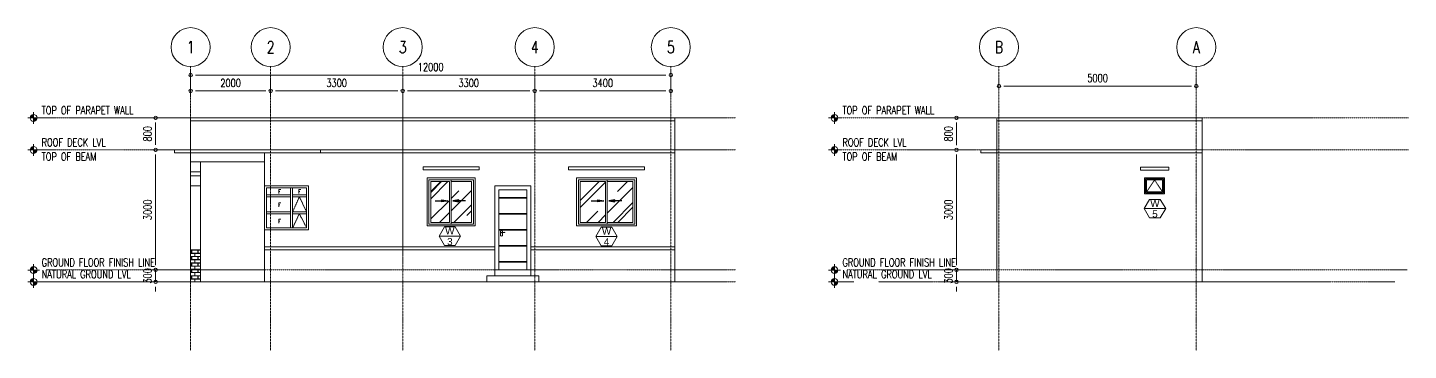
# Model space of a CAD drawing. Header units: millimetres. Extents: x 1634676 to 2568129, y -408635 to -190573.
# Drawn here: x 2392919 to 2427425, y -359961 to -351898 of the extents above; entities that cross this region are included whole.
import ezdxf
from ezdxf.enums import TextEntityAlignment as Align

# ---------------------------------------------------------------- set-up
doc = ezdxf.new("R2010")
doc.units = ezdxf.units.MM
doc.header["$MEASUREMENT"] = 0
for name, pattern in [('DASHED', [0.75, 0.5, -0.25]), ('PHANTOM', [2.5, 1.25, -0.25, 0.25, -0.25, 0.25, -0.25]), ('PHANTOMX2', [5, 2.5, -0.5, 0.5, -0.5, 0.5, -0.5])]:
    doc.linetypes.add(name, pattern=pattern)
doc.layers.get('0').update_dxf_attribs({"lineweight": 15})
doc.layers.get('Defpoints').update_dxf_attribs({"color": 250})
for name, color, linetype, lineweight in [('.15', 7, 'Continuous', 15), ('.2', 2, 'Continuous', 20), ('door window tag', 1, 'Continuous', 9), ('ST-ANNOT_A', 74, 'Continuous', 20), ('ST-ANNOT_ALeadLines', 250, 'Continuous', 13), ('ST-DIM_E', 250, 'Continuous', 13), ('ST-GRID_E', 250, 'PHANTOM', 15), ('ST-HATCH_E', 250, 'Continuous', 9), ('text 3', 3, 'Continuous', 0)]:
    doc.layers.add(name, color=color, linetype=linetype, lineweight=lineweight)
doc.layers.add('0.1', color=1, linetype='Continuous')
doc.styles.add('ARIAL', font='arial.ttf')
doc.styles.add('Romans', font='Romans.shx', dxfattribs={"width": 0.75})
doc.styles.add('ST_TEXT', font='romans.shx', dxfattribs={"width": 0.75})
doc.dimstyles.new('ST_D100', dxfattribs={"dimscale": 100, "dimtxt": 2, "dimasz": 1.2, "dimexe": 1.5, "dimexo": 1, "dimgap": 1, "dimtad": 1, "dimdec": 0, "dimzin": 1, "dimdsep": 46, "dimtxsty": 'ST_TEXT', "dimblk": 'OpenIndicator', "dimcen": 1, "dimclrd": 256, "dimclre": 256, "dimclrt": 7, "dimadec": 0, "dimazin": 0, "dimtfac": 1, "dimtdec": 0, "dimtix": 1, "dimtmove": 2, "dimatfit": 3, "dimldrblk": 'OPEN90', "dimfxl": 0.075, "dimlwd": -1, "dimlwe": -1, "dimarcsym": 0})

# ---------------------------------------------------------------- blocks, each defined once
blk = doc.blocks.new('*U75')
at = {"layer": 'ST-ANNOT_ALeadLines', "ltscale": 2}
h = blk.add_hatch(color=256, dxfattribs=at)
h.paths.add_polyline_path([(0, 169, 0.414214), (-169, 0), (0, 0)])
h.paths.add_polyline_path([(0, -169, 0.414214), (169, 0), (0, 0)])
at = {"layer": 'ST-ANNOT_ALeadLines', "color": 2, "ltscale": 2}
for p, q in [((0, -298), (0, 298)), ((-298, 0), (298, 0))]:
    blk.add_line(p, q, dxfattribs=at)
at = {"layer": 'ST-ANNOT_ALeadLines', "linetype": 'PHANTOM', "ltscale": 2}
blk.add_line((298, 0), (964, 0), dxfattribs=at)
at = {"layer": 'ST-ANNOT_ALeadLines', "color": 2, "ltscale": 2, "const_width": 6}
for points in [[(-298, 0), (298, 0)], [(0, 298), (0, -298)]]:
    blk.add_lwpolyline(points, dxfattribs=at)
blk.add_lwpolyline([(0, 169, -0.414214), (169, 0, -0.481641), (-38, -165, -0.349855), (-169, 0, -0.414214), (0, 169, -1)], format="xyb", dxfattribs=at)
at = {"layer": 'ST-ANNOT_ALeadLines', "color": 2, "ltscale": 2}
blk.add_circle((0, 0), 169, dxfattribs=at)
at = {"layer": 'ST-ANNOT_ALeadLines', "color": 54, "ltscale": 2, "style": 'ST_TEXT', "width": 0.75}
for tag, p in [('LEVEL', (399, 182)), ('ELEVATION', (399, -532))]:
    blk.add_attdef(tag, p, '', height=400, dxfattribs=at)
blk = doc.blocks.new('*U102')
at = {"layer": 'ST-ANNOT_ALeadLines', "ltscale": 2}
h = blk.add_hatch(color=256, dxfattribs=at)
h.paths.add_polyline_path([(0, 169, 0.414214), (-169, 0), (0, 0)])
h.paths.add_polyline_path([(0, -169, 0.414214), (169, 0), (0, 0)])
at = {"layer": 'ST-ANNOT_ALeadLines', "color": 2, "ltscale": 2}
for p, q in [((0, -298), (0, 298)), ((-298, 0), (298, 0))]:
    blk.add_line(p, q, dxfattribs=at)
at = {"layer": 'ST-ANNOT_ALeadLines', "linetype": 'PHANTOM', "ltscale": 2}
blk.add_line((298, 0), (-188, 0), dxfattribs=at)
at = {"layer": 'ST-ANNOT_ALeadLines', "color": 2, "ltscale": 2, "const_width": 6}
for points in [[(-298, 0), (298, 0)], [(0, 298), (0, -298)]]:
    blk.add_lwpolyline(points, dxfattribs=at)
blk.add_lwpolyline([(0, 169, -0.414214), (169, 0, -0.481641), (-38, -165, -0.349855), (-169, 0, -0.414214), (0, 169, -1)], format="xyb", dxfattribs=at)
at = {"layer": 'ST-ANNOT_ALeadLines', "color": 2, "ltscale": 2}
blk.add_circle((0, 0), 169, dxfattribs=at)
at = {"layer": 'ST-ANNOT_ALeadLines', "color": 54, "ltscale": 2, "style": 'ST_TEXT', "width": 0.75}
for tag, p in [('LEVEL', (399, 182)), ('ELEVATION', (399, -532))]:
    blk.add_attdef(tag, p, '', height=400, dxfattribs=at)
blk = doc.blocks.new('OpenIndicator')
at = {"layer": 'ST-DIM_E'}
h = blk.add_hatch(color=255, dxfattribs=at)
h.paths.add_polyline_path([(0.35, 0), (0.36, 0, 0.414214), (0, 0.36), (0, 0.35, -0.414214)])
h.paths.add_polyline_path([(0, 0.35), (0, 0.36, 0.414214), (-0.36, 0), (-0.35, 0, -0.414214)])
h.paths.add_polyline_path([(0, -0.35), (0, -0.36, 0.414214), (0.36, 0), (0.35, 0, -0.414214)])
h.paths.add_polyline_path([(-0.35, 0), (-0.36, 0, 0.414214), (0, -0.36), (0, -0.35, -0.414214)])
at = {"layer": 'ST-DIM_E', "color": 255}
blk.add_line((0, 0.63), (0, -0.63), dxfattribs=at)
at = {"layer": 'ST-DIM_E', "color": 255, "const_width": 0.01}
blk.add_lwpolyline([(-0.63, 0), (0.63, 0)], dxfattribs=at)
at = {"layer": 'ST-DIM_E', "color": 255}
for radius in [0.365, 0.35]:
    blk.add_circle((0, 0), radius, dxfattribs=at)
blk = doc.blocks.new('*D1389')
at = {"layer": 'Defpoints', "color": 0, "ltscale": 2, "transparency": 16777216}
for p in [(1635466, -272743), (1634660, -275743), (1635320, -275743)]:
    blk.add_point(p, dxfattribs=at)
at = {"layer": 'ST-DIM_E', "ltscale": 2, "transparency": 16777216}
for p, q in [((1635366, -272743), (1634510, -272743)), ((1634660, -272863), (1634660, -275623)), ((1635220, -275743), (1634510, -275743))]:
    blk.add_line(p, q, dxfattribs=at)
at = {"layer": 'ST-DIM_E', "ltscale": 2, "transparency": 16777216, "xscale": 120, "yscale": 120, "zscale": 120}
for p, rotation in [((1634660, -272743), 90), ((1634660, -275743), 270)]:
    blk.add_blockref('OpenIndicator', p, dxfattribs=dict(at, rotation=rotation))
at = {"layer": 'ST-DIM_E', "color": 7, "ltscale": 2, "transparency": 16777216, "insert": (1634460, -274243), "char_height": 200, "attachment_point": 5, "rotation": 90, "style": 'ST_TEXT'}
blk.add_mtext('3000', dxfattribs=at)
blk = doc.blocks.new('_Open90')
at = {"color": 0, "linetype": 'ByBlock', "lineweight": -2}
for p, q in [((0, 0), (-1, 0)), ((-0.5, 0.5), (0, 0)), ((0, 0), (-0.5, -0.5))]:
    blk.add_line(p, q, dxfattribs=at)
blk = doc.blocks.new('*D1387')
at = {"layer": 'Defpoints', "color": 0, "ltscale": 2, "transparency": 16777216}
for p in [(1634660, -271943), (1635734, -271943), (1634736, -272743)]:
    blk.add_point(p, dxfattribs=at)
at = {"layer": 'ST-DIM_E', "ltscale": 2, "transparency": 16777216}
for p, q in [((1635634, -271943), (1634510, -271943)), ((1634660, -272623), (1634660, -272063)), ((1634636, -272743), (1634510, -272743))]:
    blk.add_line(p, q, dxfattribs=at)
at = {"layer": 'ST-DIM_E', "ltscale": 2, "transparency": 16777216, "xscale": 120, "yscale": 120, "zscale": 120}
for p, rotation in [((1634660, -271943), 90), ((1634660, -272743), 270)]:
    blk.add_blockref('OpenIndicator', p, dxfattribs=dict(at, rotation=rotation))
at = {"layer": 'ST-DIM_E', "color": 7, "ltscale": 2, "transparency": 16777216, "insert": (1634460, -272343), "char_height": 200, "attachment_point": 5, "rotation": 90, "style": 'ST_TEXT'}
blk.add_mtext('800', dxfattribs=at)
blk = doc.blocks.new('*D1388')
at = {"layer": 'Defpoints', "color": 0, "ltscale": 2, "transparency": 16777216}
for p in [(1634660, -276043), (1634870, -276043), (1634880, -275743)]:
    blk.add_point(p, dxfattribs=at)
at = {"layer": 'ST-DIM_E', "ltscale": 2, "transparency": 16777216}
for p, q in [((1634660, -275623), (1634660, -275503)), ((1634780, -275743), (1634510, -275743)), ((1634770, -276043), (1634510, -276043)), ((1634660, -275743), (1634660, -276043)), ((1634660, -276163), (1634660, -276283))]:
    blk.add_line(p, q, dxfattribs=at)
at = {"layer": 'ST-DIM_E', "ltscale": 2, "transparency": 16777216, "xscale": 120, "yscale": 120, "zscale": 120}
for p, rotation in [((1634660, -275743), 270), ((1634660, -276043), 90)]:
    blk.add_blockref('OpenIndicator', p, dxfattribs=dict(at, rotation=rotation))
at = {"layer": 'ST-DIM_E', "color": 7, "ltscale": 2, "transparency": 16777216, "insert": (1634460, -275893), "char_height": 200, "attachment_point": 5, "rotation": 90, "style": 'ST_TEXT'}
blk.add_mtext('300', dxfattribs=at)
blk = doc.blocks.new('*U1401')
at = {"layer": 'ST-ANNOT_A', "color": 70, "linetype": 'Continuous', "ltscale": 10}
blk.add_circle((0, 1300), 1300, dxfattribs=at)
at = {"layer": 'ST-GRID_E', "ltscale": 5}
blk.add_line((0, 0), (0, -18902), dxfattribs=at)
at = {"layer": 'ST-ANNOT_A', "color": 7, "style": 'ST_TEXT', "width": 0.75}
blk.add_attdef('A', text='', height=800, dxfattribs=at).set_placement((0, 1300), align=Align.MIDDLE_CENTER)
blk = doc.blocks.new('*U1402')
at = {"layer": 'ST-ANNOT_A', "color": 70, "linetype": 'Continuous', "ltscale": 10}
blk.add_circle((0, 1300), 1300, dxfattribs=at)
at = {"layer": 'ST-GRID_E', "ltscale": 5}
blk.add_line((0, 0), (0, -18902), dxfattribs=at)
at = {"layer": 'ST-ANNOT_A', "color": 7, "style": 'ST_TEXT', "width": 0.75}
blk.add_attdef('A', text='', height=800, dxfattribs=at).set_placement((0, 1300), align=Align.MIDDLE_CENTER)
blk = doc.blocks.new('*U1403')
at = {"layer": 'ST-ANNOT_A', "color": 70, "linetype": 'Continuous', "ltscale": 10}
blk.add_circle((0, 1300), 1300, dxfattribs=at)
at = {"layer": 'ST-GRID_E', "ltscale": 5}
blk.add_line((0, 0), (0, -18902), dxfattribs=at)
at = {"layer": 'ST-ANNOT_A', "color": 7, "style": 'ST_TEXT', "width": 0.75}
blk.add_attdef('A', text='', height=800, dxfattribs=at).set_placement((0, 1300), align=Align.MIDDLE_CENTER)
blk = doc.blocks.new('*U1404')
at = {"layer": 'ST-ANNOT_A', "color": 70, "linetype": 'Continuous', "ltscale": 10}
blk.add_circle((0, 1300), 1300, dxfattribs=at)
at = {"layer": 'ST-GRID_E', "ltscale": 5}
blk.add_line((0, 0), (0, -18902), dxfattribs=at)
at = {"layer": 'ST-ANNOT_A', "color": 7, "style": 'ST_TEXT', "width": 0.75}
blk.add_attdef('A', text='', height=800, dxfattribs=at).set_placement((0, 1300), align=Align.MIDDLE_CENTER)
blk = doc.blocks.new('*U1410')
at = {"layer": 'ST-ANNOT_A', "color": 70, "linetype": 'Continuous', "ltscale": 10}
blk.add_circle((0, 1300), 1300, dxfattribs=at)
at = {"layer": 'ST-GRID_E', "ltscale": 5}
blk.add_line((0, 0), (0, -18902), dxfattribs=at)
at = {"layer": 'ST-ANNOT_A', "color": 7, "style": 'ST_TEXT', "width": 0.75}
blk.add_attdef('A', text='', height=800, dxfattribs=at).set_placement((0, 1300), align=Align.MIDDLE_CENTER)
blk = doc.blocks.new('*D1448')
at = {"layer": 'Defpoints', "color": 0, "ltscale": 2, "transparency": 16777216}
for p in [(1635534, -271521), (1637534, -271274), (1637534, -271521)]:
    blk.add_point(p, dxfattribs=at)
at = {"layer": 'ST-DIM_E', "ltscale": 2, "transparency": 16777216}
for p, q in [((1635534, -271421), (1635534, -271124)), ((1637534, -271421), (1637534, -271124)), ((1635654, -271274), (1637414, -271274))]:
    blk.add_line(p, q, dxfattribs=at)
at = {"layer": 'ST-DIM_E', "ltscale": 2, "transparency": 16777216, "xscale": 120, "yscale": 120, "zscale": 120, "rotation": 180}
blk.add_blockref('OpenIndicator', (1635534, -271274), dxfattribs=at)
at = {"layer": 'ST-DIM_E', "ltscale": 2, "transparency": 16777216, "xscale": 120, "yscale": 120, "zscale": 120}
blk.add_blockref('OpenIndicator', (1637534, -271274), dxfattribs=at)
at = {"layer": 'ST-DIM_E', "color": 7, "ltscale": 2, "transparency": 16777216, "insert": (1636534, -271074), "char_height": 200, "attachment_point": 5, "style": 'ST_TEXT'}
blk.add_mtext('2000', dxfattribs=at)
blk = doc.blocks.new('*D1449')
at = {"layer": 'Defpoints', "color": 0, "ltscale": 2, "transparency": 16777216}
for p in [(1637534, -271350), (1640834, -271274), (1640834, -275467)]:
    blk.add_point(p, dxfattribs=at)
at = {"layer": 'ST-DIM_E', "ltscale": 2, "transparency": 16777216}
for p, q in [((1637534, -271250), (1637534, -271124)), ((1640834, -275367), (1640834, -271124)), ((1637654, -271274), (1640714, -271274))]:
    blk.add_line(p, q, dxfattribs=at)
at = {"layer": 'ST-DIM_E', "ltscale": 2, "transparency": 16777216, "xscale": 120, "yscale": 120, "zscale": 120, "rotation": 180}
blk.add_blockref('OpenIndicator', (1637534, -271274), dxfattribs=at)
at = {"layer": 'ST-DIM_E', "ltscale": 2, "transparency": 16777216, "xscale": 120, "yscale": 120, "zscale": 120}
blk.add_blockref('OpenIndicator', (1640834, -271274), dxfattribs=at)
at = {"layer": 'ST-DIM_E', "color": 7, "ltscale": 2, "transparency": 16777216, "insert": (1639184, -271074), "char_height": 200, "attachment_point": 5, "style": 'ST_TEXT'}
blk.add_mtext('3300', dxfattribs=at)
blk = doc.blocks.new('*D1450')
at = {"layer": 'Defpoints', "color": 0, "ltscale": 2, "transparency": 16777216}
for p in [(1640834, -271350), (1644134, -271274), (1644134, -271486)]:
    blk.add_point(p, dxfattribs=at)
at = {"layer": 'ST-DIM_E', "ltscale": 2, "transparency": 16777216}
for p, q in [((1640834, -271250), (1640834, -271124)), ((1644134, -271386), (1644134, -271124)), ((1640954, -271274), (1644014, -271274))]:
    blk.add_line(p, q, dxfattribs=at)
at = {"layer": 'ST-DIM_E', "ltscale": 2, "transparency": 16777216, "xscale": 120, "yscale": 120, "zscale": 120, "rotation": 180}
blk.add_blockref('OpenIndicator', (1640834, -271274), dxfattribs=at)
at = {"layer": 'ST-DIM_E', "ltscale": 2, "transparency": 16777216, "xscale": 120, "yscale": 120, "zscale": 120}
blk.add_blockref('OpenIndicator', (1644134, -271274), dxfattribs=at)
at = {"layer": 'ST-DIM_E', "color": 7, "ltscale": 2, "transparency": 16777216, "insert": (1642484, -271074), "char_height": 200, "attachment_point": 5, "style": 'ST_TEXT'}
blk.add_mtext('3300', dxfattribs=at)
blk = doc.blocks.new('*D1451')
at = {"layer": 'Defpoints', "color": 0, "ltscale": 2, "transparency": 16777216}
for p in [(1647534, -270875), (1635534, -271522), (1647534, -271522)]:
    blk.add_point(p, dxfattribs=at)
at = {"layer": 'ST-DIM_E', "ltscale": 2, "transparency": 16777216}
for p, q in [((1635534, -271422), (1635534, -270725)), ((1647534, -271422), (1647534, -270725)), ((1635654, -270875), (1647414, -270875))]:
    blk.add_line(p, q, dxfattribs=at)
at = {"layer": 'ST-DIM_E', "ltscale": 2, "transparency": 16777216, "xscale": 120, "yscale": 120, "zscale": 120, "rotation": 180}
blk.add_blockref('OpenIndicator', (1635534, -270875), dxfattribs=at)
at = {"layer": 'ST-DIM_E', "ltscale": 2, "transparency": 16777216, "xscale": 120, "yscale": 120, "zscale": 120}
blk.add_blockref('OpenIndicator', (1647534, -270875), dxfattribs=at)
at = {"layer": 'ST-DIM_E', "color": 7, "ltscale": 2, "transparency": 16777216, "insert": (1641534, -270675), "char_height": 200, "attachment_point": 5, "style": 'ST_TEXT'}
blk.add_mtext('12000', dxfattribs=at)
blk = doc.blocks.new('*D1452')
at = {"layer": 'Defpoints', "color": 0, "ltscale": 2, "transparency": 16777216}
for p in [(1647534, -271274), (1647534, -271463), (1644134, -271646)]:
    blk.add_point(p, dxfattribs=at)
at = {"layer": 'ST-DIM_E', "ltscale": 2, "transparency": 16777216}
for p, q in [((1644134, -271546), (1644134, -271124)), ((1647534, -271363), (1647534, -271124)), ((1644254, -271274), (1647414, -271274))]:
    blk.add_line(p, q, dxfattribs=at)
at = {"layer": 'ST-DIM_E', "ltscale": 2, "transparency": 16777216, "xscale": 120, "yscale": 120, "zscale": 120, "rotation": 180}
blk.add_blockref('OpenIndicator', (1644134, -271274), dxfattribs=at)
at = {"layer": 'ST-DIM_E', "ltscale": 2, "transparency": 16777216, "xscale": 120, "yscale": 120, "zscale": 120}
blk.add_blockref('OpenIndicator', (1647534, -271274), dxfattribs=at)
at = {"layer": 'ST-DIM_E', "color": 7, "ltscale": 2, "transparency": 16777216, "insert": (1645834, -271074), "char_height": 200, "attachment_point": 5, "style": 'ST_TEXT'}
blk.add_mtext('3400', dxfattribs=at)
blk = doc.blocks.new('*D1384')
at = {"layer": 'Defpoints', "color": 0, "ltscale": 2, "transparency": 16777216}
for p in [(-966, 3300), (-1089, 300), (-429, 300)]:
    blk.add_point(p, dxfattribs=at)
at = {"layer": 'ST-DIM_E', "ltscale": 2, "transparency": 16777216}
for p, q in [((-1066, 3300), (-1239, 3300)), ((-1089, 3180), (-1089, 420)), ((-529, 300), (-1239, 300))]:
    blk.add_line(p, q, dxfattribs=at)
at = {"layer": 'ST-DIM_E', "ltscale": 2, "transparency": 16777216, "xscale": 120, "yscale": 120, "zscale": 120}
for p, rotation in [((-1089, 3300), 90), ((-1089, 300), 270)]:
    blk.add_blockref('OpenIndicator', p, dxfattribs=dict(at, rotation=rotation))
at = {"layer": 'ST-DIM_E', "color": 7, "ltscale": 2, "transparency": 16777216, "insert": (-1289, 1800), "char_height": 200, "attachment_point": 5, "rotation": 90, "style": 'ST_TEXT'}
blk.add_mtext('3000', dxfattribs=at)
blk = doc.blocks.new('*D1382')
at = {"layer": 'Defpoints', "color": 0, "ltscale": 2, "transparency": 16777216}
for p in [(-1089, 4100), (-15, 4100), (-1013, 3300)]:
    blk.add_point(p, dxfattribs=at)
at = {"layer": 'ST-DIM_E', "ltscale": 2, "transparency": 16777216}
for p, q in [((-115, 4100), (-1239, 4100)), ((-1089, 3420), (-1089, 3980)), ((-1113, 3300), (-1239, 3300))]:
    blk.add_line(p, q, dxfattribs=at)
at = {"layer": 'ST-DIM_E', "ltscale": 2, "transparency": 16777216, "xscale": 120, "yscale": 120, "zscale": 120}
for p, rotation in [((-1089, 4100), 90), ((-1089, 3300), 270)]:
    blk.add_blockref('OpenIndicator', p, dxfattribs=dict(at, rotation=rotation))
at = {"layer": 'ST-DIM_E', "color": 7, "ltscale": 2, "transparency": 16777216, "insert": (-1289, 3700), "char_height": 200, "attachment_point": 5, "rotation": 90, "style": 'ST_TEXT'}
blk.add_mtext('800', dxfattribs=at)
blk = doc.blocks.new('*D1383')
at = {"layer": 'Defpoints', "color": 0, "ltscale": 2, "transparency": 16777216}
for p in [(-880, 0), (-869, 300), (-1089, 0)]:
    blk.add_point(p, dxfattribs=at)
at = {"layer": 'ST-DIM_E', "ltscale": 2, "transparency": 16777216}
for p, q in [((-1089, 420), (-1089, 540)), ((-969, 300), (-1239, 300)), ((-1089, 300), (-1089, 0)), ((-980, 0), (-1239, 0)), ((-1089, -120), (-1089, -240))]:
    blk.add_line(p, q, dxfattribs=at)
at = {"layer": 'ST-DIM_E', "ltscale": 2, "transparency": 16777216, "xscale": 120, "yscale": 120, "zscale": 120}
for p, rotation in [((-1089, 300), 270), ((-1089, 0), 90)]:
    blk.add_blockref('OpenIndicator', p, dxfattribs=dict(at, rotation=rotation))
at = {"layer": 'ST-DIM_E', "color": 7, "ltscale": 2, "transparency": 16777216, "insert": (-1289, 150), "char_height": 200, "attachment_point": 5, "rotation": 90, "style": 'ST_TEXT'}
blk.add_mtext('300', dxfattribs=at)
blk = doc.blocks.new('*U1411')
at = {"layer": 'ST-ANNOT_A', "color": 70, "linetype": 'Continuous', "ltscale": 10}
blk.add_circle((0, 1300), 1300, dxfattribs=at)
at = {"layer": 'ST-GRID_E', "ltscale": 5}
blk.add_line((0, 0), (0, -18902), dxfattribs=at)
at = {"layer": 'ST-ANNOT_A', "color": 7, "style": 'ST_TEXT', "width": 0.75}
blk.add_attdef('A', text='', height=800, dxfattribs=at).set_placement((0, 1300), align=Align.MIDDLE_CENTER)
blk = doc.blocks.new('*U1412')
at = {"layer": 'ST-ANNOT_A', "color": 70, "linetype": 'Continuous', "ltscale": 10}
blk.add_circle((0, 1300), 1300, dxfattribs=at)
at = {"layer": 'ST-GRID_E', "ltscale": 5}
blk.add_line((0, 0), (0, -18902), dxfattribs=at)
at = {"layer": 'ST-ANNOT_A', "color": 7, "style": 'ST_TEXT', "width": 0.75}
blk.add_attdef('A', text='', height=800, dxfattribs=at).set_placement((0, 1300), align=Align.MIDDLE_CENTER)
blk = doc.blocks.new('*D1391')
at = {"layer": 'Defpoints', "color": 0, "ltscale": 2, "transparency": 16777216}
for p in [(1646707, -271151), (1646707, -271276), (1651638, -271276)]:
    blk.add_point(p, dxfattribs=at)
at = {"layer": 'ST-DIM_E', "ltscale": 2, "transparency": 16777216}
for p, q in [((1646707, -271176), (1646707, -271001)), ((1651518, -271151), (1646827, -271151)), ((1651638, -271176), (1651638, -271001))]:
    blk.add_line(p, q, dxfattribs=at)
at = {"layer": 'ST-DIM_E', "ltscale": 2, "transparency": 16777216, "xscale": 120, "yscale": 120, "zscale": 120, "rotation": 180}
blk.add_blockref('OpenIndicator', (1646707, -271151), dxfattribs=at)
at = {"layer": 'ST-DIM_E', "ltscale": 2, "transparency": 16777216, "xscale": 120, "yscale": 120, "zscale": 120}
blk.add_blockref('OpenIndicator', (1651638, -271151), dxfattribs=at)
at = {"layer": 'ST-DIM_E', "color": 7, "ltscale": 2, "transparency": 16777216, "insert": (1649172, -270951), "char_height": 200, "attachment_point": 5, "style": 'ST_TEXT'}
blk.add_mtext('5000', dxfattribs=at)
blk = doc.blocks.new('sfdfsdfff')
at = {"layer": 'ST-DIM_E', "linetype": 'PHANTOMX2', "ltscale": 2}
for p, q in [((1649162.4, -271943.3), (1631761, -271943.3)), ((1643565.4, -271943.3), (1632541.6, -271943.3)), ((1649162.4, -272743.3), (1631761, -272743.3)), ((1649162.4, -275743.3), (1631927.5, -275743.3)), ((1649162.4, -276043.3), (1632708.2, -276043.3))]:
    blk.add_line(p, q, dxfattribs=at)
at = {"layer": 'ST-ANNOT_A'}
ref = blk.add_blockref('*U102', (1631611.8, -271947.8), dxfattribs=dict(at, xscale=0.5, yscale=0.5, zscale=0.5))
ref.add_attrib('LEVEL', 'TOP OF PARAPET WALL', (1631811.5, -271856.7), dxfattribs={"layer": 'ST-ANNOT_ALeadLines', "color": 54, "ltscale": 2, "height": 200, "style": 'ST_TEXT', "width": 0.75})
at = {"layer": 'ST-ANNOT_A', "xscale": 0.5, "yscale": 0.5, "zscale": 0.5}
blk.add_blockref('*U102', (1631611.8, -272747.8), dxfattribs=at).add_auto_attribs({'ELEVATION': 'TOP OF BEAM', 'LEVEL': 'ROOF DECK LVL'})
at = {"layer": 'ST-ANNOT_A'}
ref = blk.add_blockref('*U102', (1631611.8, -275747.8), dxfattribs=dict(at, xscale=0.5, yscale=0.5, zscale=0.5))
ref.add_attrib('LEVEL', 'GROUND FLOOR FINISH LINE', (1631811.5, -275656.7), dxfattribs={"layer": 'ST-ANNOT_ALeadLines', "color": 54, "ltscale": 2, "height": 200, "style": 'ST_TEXT', "width": 0.75})
ref = blk.add_blockref('*U75', (1631611.8, -276043.3), dxfattribs=dict(at, xscale=0.5, yscale=0.5, zscale=0.5))
ref.add_attrib('LEVEL', 'NATURAL GROUND LVL', (1631811.5, -275952.2), dxfattribs={"layer": 'ST-ANNOT_ALeadLines', "color": 54, "ltscale": 2, "height": 200, "style": 'ST_TEXT', "width": 0.75})
at = {"layer": 'ST-DIM_E', "ltscale": 2}
for base, p1, p2, picture, middle in [((1634659.8, -271943.3), (1634735.9, -272743.3), (1635733.8, -271943.3), '*D1387', (1634459.8, -272343.3)), ((1634659.8, -275743.3), (1635465.7, -272743.3), (1635319.9, -275743.3), '*D1389', (1634459.8, -274243.3)), ((1634659.8, -276043.3), (1634879.6, -275743.3), (1634869.5, -276043.3), '*D1388', (1634459.8, -275893.3))]:
    dim = blk.add_linear_dim(base=base, p1=p1, p2=p2, angle=90, dimstyle='ST_D100', dxfattribs=at)
    dim.commit()
    dim.dimension.update_dxf_attribs({"geometry": picture, "text_midpoint": middle})
blk = doc.blocks.new('sfsdfsdf')
at = {"layer": 'ST-DIM_E', "ltscale": 2, "xscale": 0.375, "yscale": 0.375, "zscale": 0.375}
for name, p, values in [('*U1401', (1635534.5, -270665.7), {'A': '1'}), ('*U1402', (1637534.5, -270665.7), {'A': '2'}), ('*U1403', (1640834.3, -270665.7), {'A': '3'}), ('*U1404', (1644134.2, -270665.7), {'A': '4'}), ('*U1410', (1647534.1, -270665.7), {'A': '5'})]:
    blk.add_blockref(name, p, dxfattribs=at).add_auto_attribs(values)
at = {"layer": 'ST-DIM_E', "ltscale": 2}
for base, p1, p2, picture, middle in [((1647534.1, -270874.6), (1635534.5, -271522.3), (1647534.1, -271522.3), '*D1451', (1641534.3, -270674.6)), ((1637534.5, -271274.2), (1635534.5, -271520.6), (1637534.5, -271520.6), '*D1448', (1636534.5, -271074.2)), ((1640834.3, -271274.2), (1637534.5, -271350.4), (1640834.3, -275467.5), '*D1449', (1639184.4, -271074.2)), ((1644134.2, -271274.2), (1640834.3, -271350.4), (1644134.2, -271485.5), '*D1450', (1642484.3, -271074.2)), ((1647534.1, -271274.2), (1644134.2, -271646), (1647534.1, -271462.5), '*D1452', (1645834.1, -271074.2))]:
    dim = blk.add_linear_dim(base=base, p1=p1, p2=p2, dimstyle='ST_D100', dxfattribs=at)
    dim.commit()
    dim.dimension.update_dxf_attribs({"geometry": picture, "text_midpoint": middle})
blk = doc.blocks.new('SFSDFSDFS')
at = {"layer": 'ST-DIM_E', "linetype": 'PHANTOMX2', "ltscale": 2}
for p, q in [((10204.6, 4100), (-3988, 4100)), ((7816.4, 4100), (-3207.4, 4100)), ((10204.6, 3300), (-3988, 3300)), ((10174.8, 300), (-3821.5, 300)), ((9866.7, 0), (-3040.9, 0))]:
    blk.add_line(p, q, dxfattribs=at)
at = {"layer": 'ST-ANNOT_A'}
ref = blk.add_blockref('*U102', (-4137.2, 4095.5), dxfattribs=dict(at, xscale=0.5, yscale=0.5, zscale=0.5))
ref.add_attrib('LEVEL', 'TOP OF PARAPET WALL', (-3937.5, 4186.6), dxfattribs={"layer": 'ST-ANNOT_ALeadLines', "color": 54, "ltscale": 2, "height": 200, "style": 'ST_TEXT', "width": 0.75})
at = {"layer": 'ST-ANNOT_A', "xscale": 0.5, "yscale": 0.5, "zscale": 0.5}
blk.add_blockref('*U102', (-4137.2, 3295.5), dxfattribs=at).add_auto_attribs({'ELEVATION': 'TOP OF BEAM', 'LEVEL': 'ROOF DECK LVL'})
at = {"layer": 'ST-ANNOT_A'}
ref = blk.add_blockref('*U102', (-4137.2, 295.5), dxfattribs=dict(at, xscale=0.5, yscale=0.5, zscale=0.5))
ref.add_attrib('LEVEL', 'GROUND FLOOR FINISH LINE', (-3937.5, 386.6), dxfattribs={"layer": 'ST-ANNOT_ALeadLines', "color": 54, "ltscale": 2, "height": 200, "style": 'ST_TEXT', "width": 0.75})
ref = blk.add_blockref('*U75', (-4137.2, 0), dxfattribs=dict(at, xscale=0.5, yscale=0.5, zscale=0.5))
ref.add_attrib('LEVEL', 'NATURAL GROUND LVL', (-3937.5, 91.1), dxfattribs={"layer": 'ST-ANNOT_ALeadLines', "color": 54, "ltscale": 2, "height": 200, "style": 'ST_TEXT', "width": 0.75})
at = {"layer": 'ST-DIM_E', "ltscale": 2}
for base, p1, p2, picture, middle in [((-1089.2, 4100), (-1013.1, 3300), (-15.2, 4100), '*D1382', (-1289.2, 3700)), ((-1089.2, 300), (-966.4, 3300), (-429.1, 300), '*D1384', (-1289.2, 1800)), ((-1089.2, 0), (-869.4, 300), (-879.5, 0), '*D1383', (-1289.2, 150))]:
    dim = blk.add_linear_dim(base=base, p1=p1, p2=p2, angle=90, dimstyle='ST_D100', dxfattribs=at)
    dim.commit()
    dim.dimension.update_dxf_attribs({"geometry": picture, "text_midpoint": middle})
blk = doc.blocks.new('sfsdfdsf')
at = {"layer": 'ST-DIM_E', "ltscale": 2}
ref = blk.add_blockref('*U1412', (1646707.1, -270665.7), dxfattribs=dict(at, xscale=-0.375, yscale=0.375, zscale=0.375))
ref.add_attrib('A', 'B', dxfattribs={"layer": 'ST-ANNOT_A', "color": 7, "height": 300, "style": 'ST_TEXT', "width": 0.75}).set_placement((1646707.1, -270178.2), align=Align.MIDDLE_CENTER)
ref = blk.add_blockref('*U1411', (1651637.8, -270665.7), dxfattribs=dict(at, xscale=-0.375, yscale=0.375, zscale=0.375))
ref.add_attrib('A', 'A', dxfattribs={"layer": 'ST-ANNOT_A', "color": 7, "height": 300, "style": 'ST_TEXT', "width": 0.75}).set_placement((1651637.8, -270178.2), align=Align.MIDDLE_CENTER)
dim = blk.add_linear_dim(base=(1646707.1, -271151.1), p1=(1651637.8, -271276.3), p2=(1646707.1, -271276.3), angle=180, text='5000', dimstyle='ST_D100', dxfattribs=at)
dim.commit()
dim.dimension.update_dxf_attribs({"geometry": '*D1391', "text_midpoint": (1649172.4, -270951.1)})

msp = doc.modelspace()

# ---------------------------------------------------------------- hatches: boundary and pattern name
at = {"layer": 'ST-HATCH_E'}
h = msp.add_hatch(dxfattribs=at)
h.set_pattern_fill('AR-RROOF', color=256, scale=700, angle=45, style=0)
h.paths.add_polyline_path([(2403458.9, -355745), (2402994.6, -355745), (2402994.6, -356763.2), (2403458.9, -356763.2)])
h = msp.add_hatch(dxfattribs=at)
h.set_pattern_fill('AR-RROOF', color=256, scale=700, angle=45, style=0)
h.paths.add_polyline_path([(2404012.8, -356290.2), (2403843.4, -356290.2), (2403843.4, -356313.1), (2403694.4, -356290.2), (2403843.4, -356264.1), (2403843.4, -356290.2), (2404012.8, -356290.2), (2404012.8, -355745), (2403504.3, -355745), (2403504.3, -356763.2), (2404012.8, -356763.2)])
h = msp.add_hatch(dxfattribs=at)
h.set_pattern_fill('AR-RROOF', color=256, scale=700, angle=45, style=0)
h.paths.add_polyline_path([(2407359.7, -355745), (2406728, -355745), (2406728, -356763.2), (2407359.7, -356763.2)])
h.paths.add_polyline_path([(2407171.8, -356197.8), (2407320.8, -356223.9), (2407171.8, -356246.9)], flags=16)
h = msp.add_hatch(dxfattribs=at)
h.set_pattern_fill('AR-RROOF', color=256, scale=700, angle=45, style=0)
h.paths.add_polyline_path([(2408046.2, -355745), (2407405.1, -355745), (2407405.1, -356763.2), (2408046.2, -356763.2)])
h.paths.add_polyline_path([(2407597, -356246.9), (2407447.9, -356223.9), (2407597, -356197.8)], flags=16)
at = {"layer": 'ST-HATCH_E', "ltscale": 2}
h = msp.add_hatch(dxfattribs=at)
h.set_pattern_fill('AR-B816C', color=256, scale=10)
h.set_pattern_definition([(0, (780379.49, -87538.79), (80, 80), [156.25, -3.75]), (0, (780299.49, -87535.04), (80, 80), [156.25, -3.75]), (90, (780379.49, -87538.79), (-80, 80), [-83.75, 76.25]), (90, (780375.74, -87538.79), (-80, 80), [-83.75, 76.25])])
h.paths.add_polyline_path([(2396992.6, -357450.8), (2397242.6, -357450.8), (2397242.6, -358250.8), (2396992.6, -358250.8)])

# ---------------------------------------------------------------- linework, layer by layer
at = {"layer": '.15', "color": 2, "ltscale": 2}
for p, q in [((2405391.3, -356140.8), (2404691.3, -356140.8)), ((2405391.3, -356160.8), (2404691.3, -356160.8)), ((2405391.3, -356540.8), (2404691.3, -356540.8)), ((2405391.3, -356560.8), (2404691.3, -356560.8)), ((2405391.3, -356940.8), (2404691.3, -356940.8)), ((2405391.3, -356960.8), (2404691.3, -356960.8)), ((2405391.3, -357340.8), (2404691.3, -357340.8)), ((2405391.3, -357360.8), (2404691.3, -357360.8)), ((2405391.3, -357740.8), (2404691.3, -357740.8)), ((2405391.3, -357760.8), (2404691.3, -357760.8))]:
    msp.add_line(p, q, dxfattribs=at)
msp.add_lwpolyline([(2404591.3, -357134.3), (2404591.3, -355850.8), (2405491.3, -355850.8), (2405491.3, -357950.8), (2404591.3, -357950.8), (2404591.3, -357134.3)], dxfattribs=at)
msp.add_lwpolyline([(2404691.3, -355950.8), (2405391.3, -355950.8), (2405391.3, -357950.8), (2404691.3, -357950.8)], close=True, dxfattribs=at)
msp.add_lwpolyline([(2404782.8, -356983.5), (2404782.8, -356983.5), (2404782.8, -357089.8, -0.8528067), (2404739.4, -357089.8), (2404739.4, -356983.5, -0.8528067)], format="xyb", close=True, dxfattribs=at)
at = {"layer": '.2', "ltscale": 2}
for p, q in [((2396992.6, -355550.8), (2396992.6, -354150.8)), ((2409092.2, -354150.8), (2396992.6, -354150.8)), ((2409092.2, -354225.8), (2396992.6, -354225.8)), ((2409092.2, -358250.8), (2409092.2, -354150.8)), ((2417138.3, -358250.8), (2417138.3, -354150.8)), ((2422273.8, -354150.8), (2417138.3, -354150.8)), ((2422273.8, -354225.8), (2417138.3, -354225.8)), ((2422273.8, -358250.8), (2422273.8, -354150.8)), ((2409092.2, -354950.8), (2396592.6, -354950.8)), ((2396592.6, -355025.8), (2396592.6, -354950.8)), ((2409092.2, -355025.8), (2396592.6, -355025.8)), ((2398842.2, -355025.8), (2398842.2, -358250.8)), ((2400242.2, -354950.8), (2400242.2, -355025.8)), ((2422273.8, -354950.8), (2416738.3, -354950.8)), ((2416738.3, -355025.8), (2416738.3, -354950.8)), ((2422273.8, -355025.8), (2416738.3, -355025.8)), ((2398842.2, -355250.8), (2396992.6, -355250.8)), ((2397242.6, -358250.8), (2397242.6, -355250.8)), ((2397242.6, -355500.8), (2396992.6, -355500.8)), ((2396992.6, -358250.8), (2396992.6, -355550.8)), ((2397242.6, -355600.8), (2396992.6, -355600.8)), ((2397242.6, -355850.8), (2396992.6, -355850.8)), ((2398842.2, -355850.8), (2398842.2, -356950.8)), ((2398892.2, -355900.8), (2398892.2, -356900.8)), ((2399492.2, -356075.8), (2398892.2, -356075.8)), ((2399492.2, -355900.8), (2399492.2, -356900.8)), ((2399542.2, -355900.8), (2399542.2, -356900.8)), ((2399592.2, -356075.8), (2399542.2, -356075.8)), ((2399892.2, -356075.8), (2399592.2, -356075.8)), ((2399492.2, -356125.8), (2398892.2, -356125.8)), ((2399592.2, -356125.8), (2399542.2, -356125.8)), ((2399892.2, -356125.8), (2399592.2, -356125.8)), ((2399492.2, -356500.8), (2398892.2, -356500.8)), ((2399492.2, -356550.8), (2398892.2, -356550.8)), ((2399639, -356500.8), (2399542.2, -356500.8)), ((2399639, -356550.8), (2399542.2, -356550.8)), ((2399892.2, -356500.8), (2399642.2, -356500.8)), ((2399892.2, -356550.8), (2399642.2, -356550.8)), ((2397242.6, -357450.8), (2396992.6, -357450.8)), ((2404591.3, -357450.8), (2401878.1, -357450.8)), ((2409092.2, -357450.8), (2405491.3, -357450.8)), ((2398842.2, -357950.8), (2397242.6, -357950.8)), ((2405691.3, -358100.8), (2404391.3, -358100.8)), ((2404391.3, -358100.8), (2404391.3, -358250.8)), ((2405491.3, -357950.8), (2404591.3, -357950.8)), ((2404591.3, -357950.8), (2404591.3, -358100.8)), ((2405491.3, -357950.8), (2405491.3, -358100.8)), ((2405691.3, -358100.8), (2405691.3, -358250.8)), ((2393072.1, -358250.8), (2410061.6, -358250.8)), ((2425449.7, -358250.8), (2415694.4, -358250.8))]:
    msp.add_line(p, q, dxfattribs=at)
for points in [[(2402803.7, -355379.1), (2404203.7, -355379.1), (2404203.7, -355454.1), (2402803.7, -355454.1)], [(2406437.1, -355379.1), (2408337.1, -355379.1), (2408337.1, -355454.1), (2406437.1, -355454.1)], [(2420733.5, -355380.2), (2421435.7, -355380.2), (2421435.7, -355455.2), (2420733.5, -355455.2)], [(2420833.5, -356054.1), (2420833.5, -355654.1), (2421333.5, -355654.1), (2421333.5, -356054.1)], [(2420858.5, -356029.1), (2420858.5, -355679.1), (2421308.5, -355679.1), (2421308.5, -356029.1)], [(2420883.5, -356004.1), (2420883.5, -355704.1), (2421283.5, -355704.1), (2421283.5, -356004.1)], [(2404591.3, -355850.8), (2405491.3, -355850.8), (2405491.3, -357950.8), (2404591.3, -357950.8)]]:
    msp.add_lwpolyline(points, close=True, dxfattribs=at)
for points in [[(2396992.6, -356950.8), (2396992.6, -355850.8)], [(2398842.2, -355850.8), (2399942.2, -355850.8), (2399942.2, -356950.8), (2398842.2, -356950.8)], [(2398892.2, -355900.8), (2399892.2, -355900.8), (2399892.2, -356900.8), (2398892.2, -356900.8)], [(2404591.3, -357375.8), (2398842.2, -357375.8)], [(2398842.2, -357450.8), (2404591.3, -357450.8)], [(2405491.3, -357450.8), (2409092.2, -357450.8), (2409092.2, -357375.8), (2405491.3, -357375.8)]]:
    msp.add_lwpolyline(points, dxfattribs=at)
at = {"color": 2, "lineweight": 15}
for p, q in [((2403458.9, -355745), (2403458.9, -356763.2)), ((2403504.3, -355699.6), (2403504.3, -356808.7)), ((2407359.7, -355745), (2407359.7, -356763.2)), ((2407405.1, -355699.6), (2407405.1, -356808.7))]:
    msp.add_line(p, q, dxfattribs=at)
for points in [[(2404103.7, -355654.1), (2402903.7, -355654.1), (2402903.7, -356854.1), (2404103.7, -356854.1)], [(2404058.2, -355699.6), (2402949.1, -355699.6), (2402949.1, -356808.7), (2404058.2, -356808.7)], [(2408137.1, -355654.1), (2406637.1, -355654.1), (2406637.1, -356854.1), (2408137.1, -356854.1)], [(2408091.7, -355699.6), (2406682.6, -355699.6), (2406682.6, -356808.7), (2408091.7, -356808.7)]]:
    msp.add_lwpolyline(points, close=True, dxfattribs=at)
for points in [[(2403458.9, -355745), (2402994.6, -355745), (2402994.6, -356763.2), (2403458.9, -356763.2)], [(2403504.3, -356763.2), (2404012.8, -356763.2), (2404012.8, -355745), (2403504.3, -355745)], [(2407359.7, -355745), (2406728, -355745), (2406728, -356763.2), (2407359.7, -356763.2)], [(2407405.1, -356763.2), (2408046.2, -356763.2), (2408046.2, -355745), (2407405.1, -355745)]]:
    msp.add_lwpolyline(points, dxfattribs=at)
at = {"layer": '0.1'}
for points in [[(2403100.9, -356223.9), (2403419.3, -356223.9), (2403270.3, -356246.9), (2403270.3, -356197.8), (2403419.3, -356223.9)], [(2403864.9, -356223.9), (2403546.5, -356223.9), (2403695.5, -356246.9), (2403695.5, -356197.8), (2403546.5, -356223.9)], [(2407002.4, -356223.9), (2407320.8, -356223.9), (2407171.8, -356246.9), (2407171.8, -356197.8), (2407320.8, -356223.9)], [(2407766.3, -356223.9), (2407447.9, -356223.9), (2407597, -356246.9), (2407597, -356197.8), (2407447.9, -356223.9)]]:
    msp.add_lwpolyline(points, dxfattribs=at)
at = {"layer": 'door window tag'}
for p, q in [((2421359.2, -356420.3), (2420823.5, -356420.3)), ((2403738.7, -357110.4), (2403203, -357110.4)), ((2407655.7, -357114.5), (2407119.9, -357114.5))]:
    msp.add_line(p, q, dxfattribs=at)
for points in [[(2420957.4, -356652.3), (2421225.2, -356652.3), (2421359.2, -356420.3), (2421225.2, -356188.4), (2420957.4, -356188.4), (2420823.5, -356420.3), (2420957.4, -356652.3)], [(2403336.9, -357342.4), (2403604.8, -357342.4), (2403738.7, -357110.4), (2403604.8, -356878.4), (2403336.9, -356878.4), (2403203, -357110.4), (2403336.9, -357342.4)], [(2407253.9, -357346.5), (2407521.7, -357346.5), (2407655.7, -357114.5), (2407521.7, -356882.6), (2407253.9, -356882.6), (2407119.9, -357114.5), (2407253.9, -357346.5)]]:
    msp.add_lwpolyline(points, dxfattribs=at)
at = {"layer": 'ST-HATCH_E', "linetype": 'DASHED'}
for points in [[(2420883.5, -356004.1), (2421083.5, -355704.1), (2421283.5, -356004.1)], [(2399542.2, -356500.8), (2399709.6, -356125.8), (2399892.2, -356500.8)], [(2399542.2, -356900.8), (2399709.6, -356550.8), (2399892.2, -356900.8)]]:
    msp.add_lwpolyline(points, dxfattribs=at)

# ---------------------------------------------------------------- block references
at = {"layer": '.2'}
for name, p in [('sfsdfsdf', (761458.1, -82207.5)), ('sfsdfdsf', (770486.1, -82207.5)), ('sfdfsdfff', (761458.1, -82207.5)), ('SFSDFSDFS', (2417220.1, -358250.8))]:
    msp.add_blockref(name, p, dxfattribs=at)

# ---------------------------------------------------------------- texts
at = {"layer": '.2', "color": 2, "linetype": 'Continuous', "ltscale": 3, "style": 'Romans', "width": 0.8}
for p in [(2399212.6, -355990.5), (2399712.8, -355992.1), (2399212.6, -356327.2), (2399212.6, -356732.1)]:
    msp.add_text('F', height=100, dxfattribs=at).set_placement(p, align=Align.MIDDLE_CENTER)
at = {"layer": 'text 3', "char_height": 178.6, "width": 681.318, "attachment_point": 5, "style": 'ARIAL'}
for s, insert in [('W', (2421091.3, -356286.4)), ('5', (2421091.3, -356554.3)), ('W', (2403470.9, -356976.5)), ('W', (2407387.8, -356980.6)), ('3', (2403470.9, -357244.3)), ('4', (2407387.8, -357248.5))]:
    msp.add_mtext(s, dxfattribs=dict(at, insert=insert))

# ---------------------------------------------------------------- meshes
at = {"layer": '.15', "color": 2}
mesh = msp.add_polyface(dxfattribs=at)
corners = [(2404827.9, -357015.8, 125), (2404841.6, -357015.2, 125), (2404842.1, -357012.1, 125), (2404830.5, -357018.7, 125), (2404815, -357019.2, 125), (2404812.4, -357015, 125), (2404795.1, -357013.4, 125), (2404792.5, -357009.2, 125), (2404774.3, -357014, 125), (2404771.8, -357007.7, 125), (2404765.3, -357019, 125), (2404757, -357012.5, 125), (2404761.4, -357023.6, 125), (2404755.3, -357022.7, 125), (2404753.1, -357017.1, 125)]
mesh.append_faces([[corners[k] for k in face] for face in [(0, 1, 2), (13, 11, 14)]], dxfattribs={"vtx0": -1, "color": 2})
mesh.append_faces([[corners[k] for k in face] for face in [(1, 0, 3), (3, 0, 4), (4, 5, 6), (6, 7, 8), (8, 9, 10), (10, 11, 12), (12, 11, 13)]], dxfattribs={"vtx0": -1, "vtx1": -1, "color": 2})
mesh.append_faces([[corners[k] for k in face] for face in [(4, 0, 5), (6, 5, 7), (8, 7, 9), (10, 9, 11)]], dxfattribs={"vtx0": -1, "vtx2": -1, "color": 2})
mesh = msp.add_polyface(dxfattribs=at)
corners = [(2404841.6, -357015.2, 117.4), (2404827.9, -357015.8, 117.4), (2404842.1, -357012.1, 117.4), (2404830.5, -357018.7, 117.4), (2404815, -357019.2, 117.4), (2404812.4, -357015, 117.4), (2404795.1, -357013.4, 117.4), (2404792.5, -357009.2, 117.4), (2404774.3, -357014, 117.4), (2404771.8, -357007.7, 117.4), (2404765.3, -357019, 117.4), (2404763.1, -357013.4, 117.4), (2404757, -357012.5, 117.4)]
mesh.append_faces([[corners[k] for k in face] for face in [(0, 1, 2), (9, 11, 12)]], dxfattribs={"vtx0": -1, "color": 2})
mesh.append_faces([[corners[k] for k in face] for face in [(1, 4, 5), (5, 6, 7), (7, 8, 9)]], dxfattribs={"vtx0": -1, "vtx1": -1, "color": 2})
mesh.append_faces([[corners[k] for k in face] for face in [(1, 0, 3), (1, 3, 4), (5, 4, 6), (7, 6, 8), (9, 8, 10), (9, 10, 11)]], dxfattribs={"vtx0": -1, "vtx2": -1, "color": 2})

doc.saveas('drawing.dxf')
